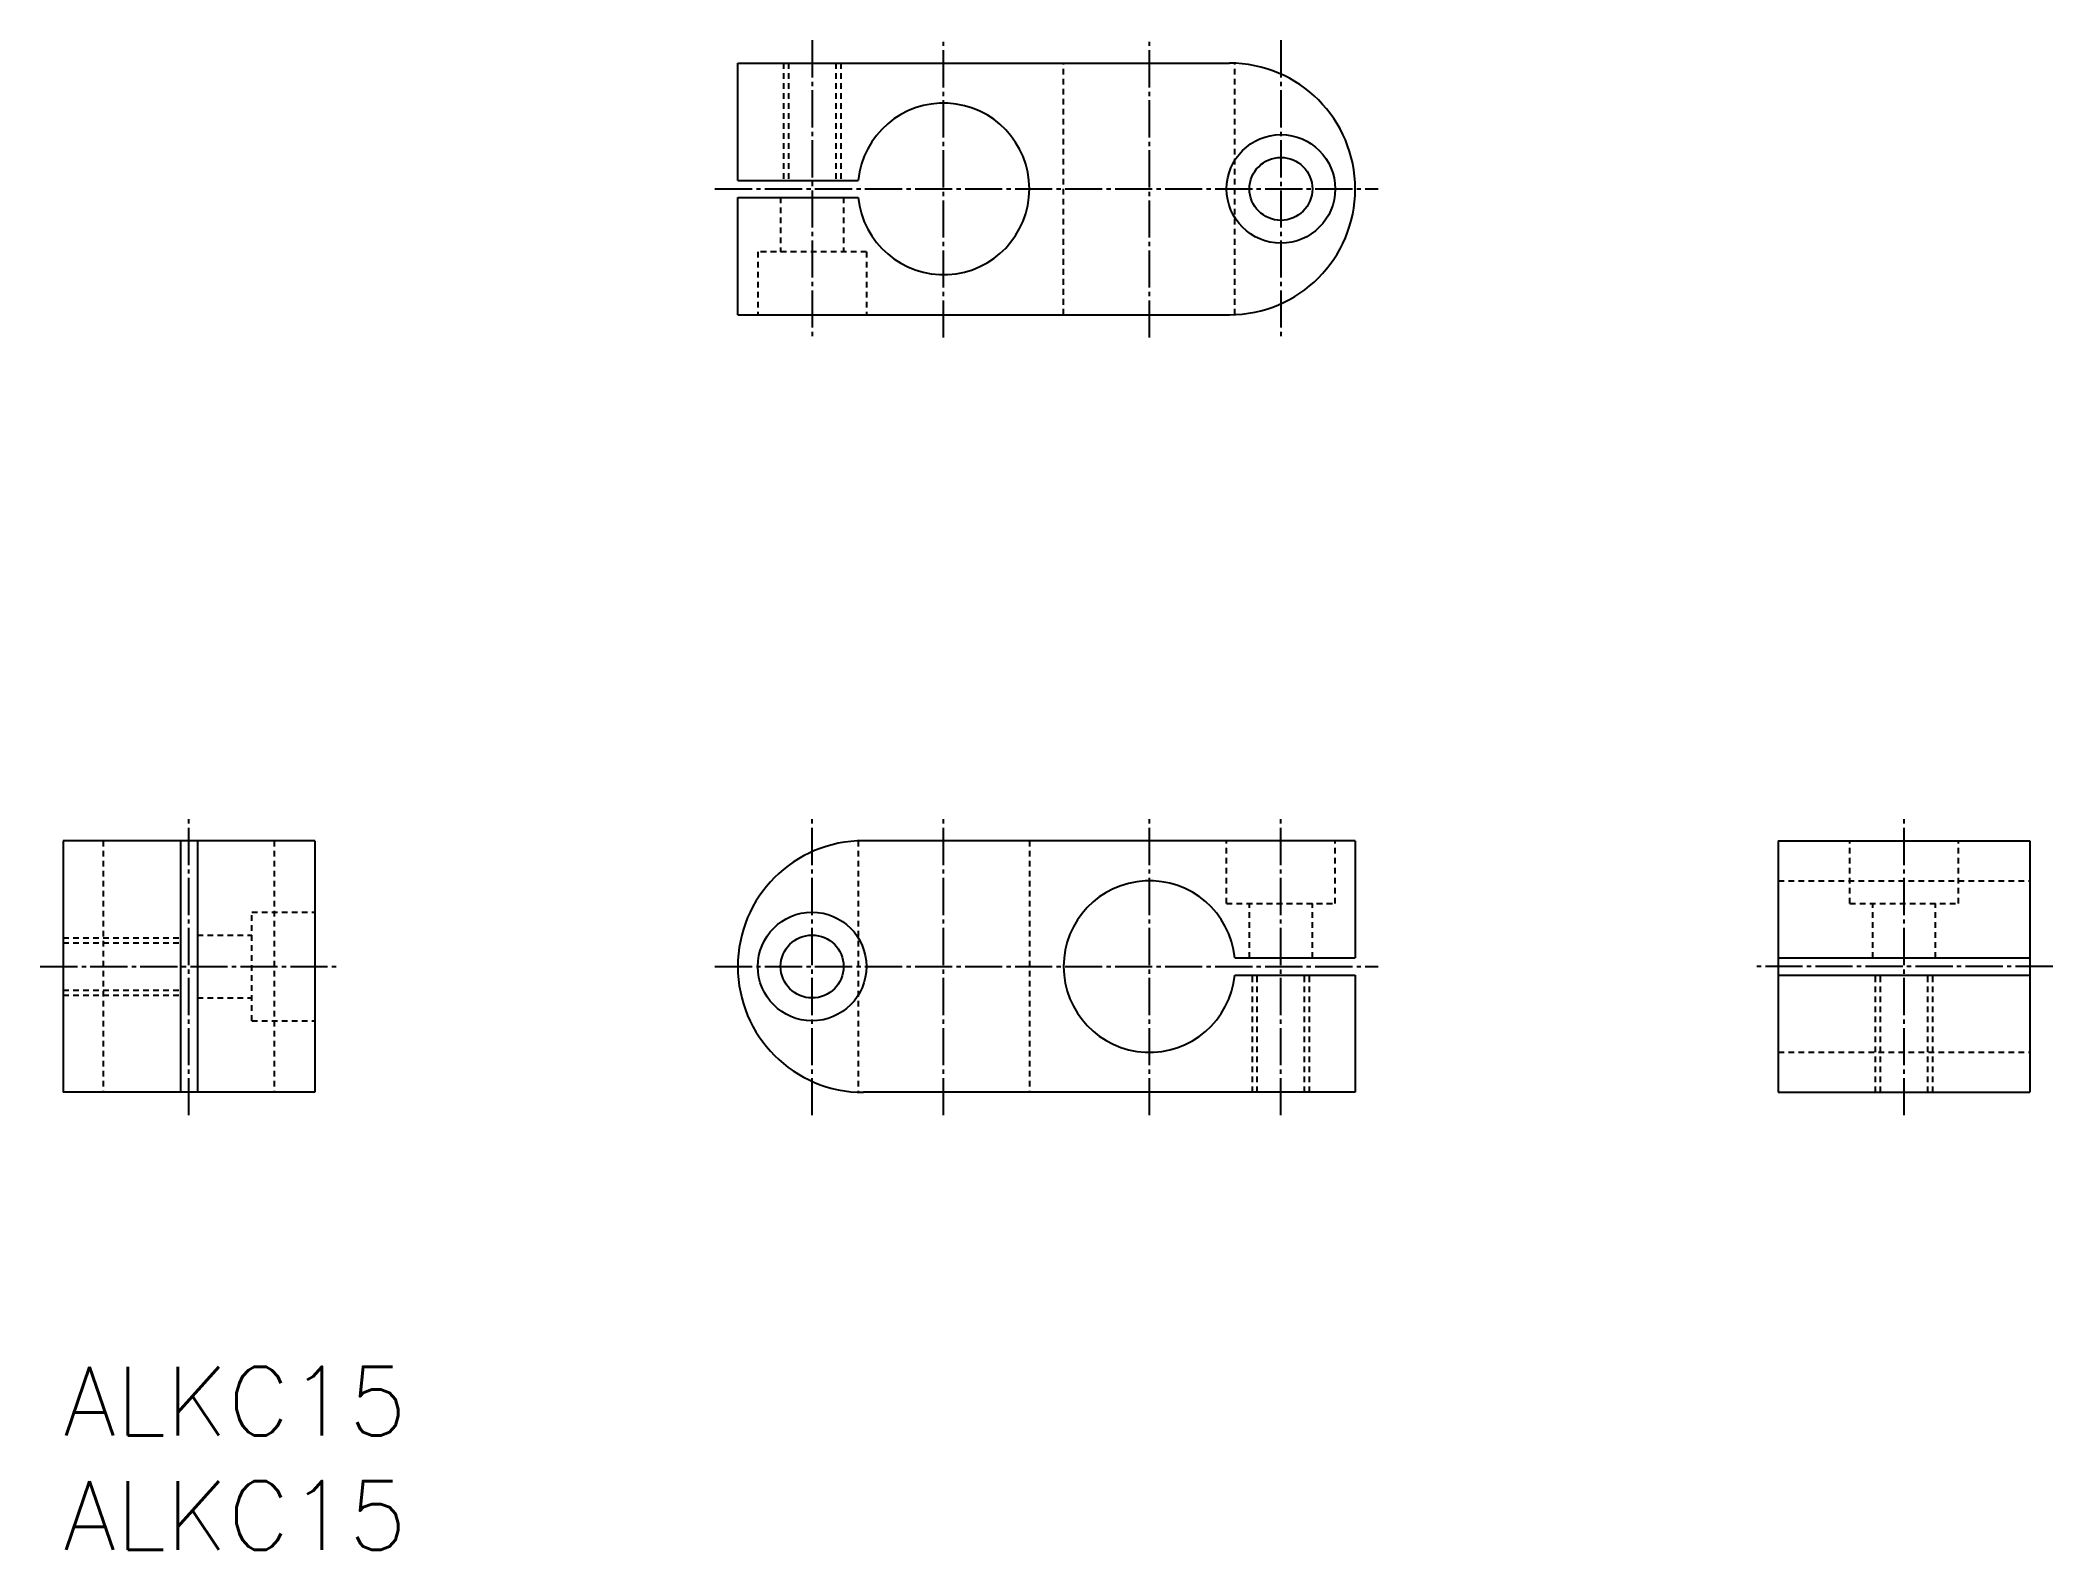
# Model space of a CAD drawing. Extents: x 46 to 222, y -2271 to -2139.
import ezdxf

# ---------------------------------------------------------------- set-up
doc = ezdxf.new("R2010")
doc.units = 0
doc.header["$LTSCALE"] = 0.25
doc.linetypes.add('CENTER', pattern=[17.5, 13, -1.5, 1.5, -1.5])
doc.linetypes.add('DASHED', pattern=[3.5, 2, -1.5])
doc.layers.get('0').update_dxf_attribs({"linetype": 'CONTINUOUS'})
doc.layers.add('CENTER', color=1, linetype='CENTER')
doc.styles.get("Standard").update_dxf_attribs({"font": 'txt', "bigfont": 'BIGFONT'})

msp = doc.modelspace()

# ---------------------------------------------------------------- linework, layer by layer
at = {"color": 7, "linetype": 'CONTINUOUS'}
for p, q in [((107.43, -2151.51), (107.43, -2141.26)), ((107.43, -2141.26), (150.43, -2141.26)), ((107.43, -2151.51), (117.97, -2151.51)), ((107.43, -2153.01), (117.97, -2153.01)), ((107.43, -2163.26), (107.43, -2153.01)), ((107.43, -2163.26), (150.43, -2163.26)), ((70.43, -2209.26), (48.43, -2209.26)), ((48.43, -2209.26), (48.43, -2231.26)), ((58.68, -2209.26), (58.68, -2231.26)), ((60.18, -2209.26), (60.18, -2231.26)), ((70.43, -2209.26), (70.43, -2231.26)), ((161.43, -2209.26), (118.43, -2209.26)), ((161.43, -2209.26), (161.43, -2219.51)), ((198.43, -2209.26), (198.43, -2231.26)), ((198.43, -2209.26), (220.43, -2209.26)), ((220.43, -2209.26), (220.43, -2231.26)), ((150.89, -2219.51), (161.43, -2219.51)), ((150.89, -2221.01), (161.43, -2221.01)), ((161.43, -2221.01), (161.43, -2231.26)), ((198.43, -2219.51), (220.43, -2219.51)), ((198.43, -2221.01), (220.43, -2221.01)), ((70.43, -2231.26), (48.43, -2231.26)), ((161.43, -2231.26), (118.43, -2231.26)), ((198.43, -2231.26), (220.43, -2231.26))]:
    msp.add_line(p, q, dxfattribs=at)
at = {"color": 3, "linetype": 'DASHED'}
for p, q in [((111.43, -2141.26), (111.43, -2151.51)), ((111.86, -2141.26), (111.86, -2151.51)), ((116, -2141.26), (116, -2151.51)), ((116.43, -2141.26), (116.43, -2151.51)), ((135.93, -2163.26), (135.93, -2141.26)), ((150.89, -2163.26), (150.89, -2141.26)), ((111.18, -2153.01), (111.18, -2157.76)), ((116.68, -2153.01), (116.68, -2157.76)), ((109.18, -2157.76), (109.18, -2163.26)), ((118.68, -2157.76), (109.18, -2157.76)), ((118.68, -2157.76), (118.68, -2163.26)), ((51.93, -2209.26), (51.93, -2231.26)), ((66.89, -2209.26), (66.89, -2231.26)), ((117.97, -2209.26), (117.97, -2231.26)), ((132.93, -2209.26), (132.93, -2231.26)), ((150.18, -2214.76), (150.18, -2209.26)), ((159.68, -2214.76), (159.68, -2209.26)), ((204.68, -2214.76), (204.68, -2209.26)), ((214.18, -2214.76), (214.18, -2209.26)), ((198.43, -2212.76), (220.43, -2212.76)), ((64.93, -2215.51), (70.43, -2215.51)), ((64.93, -2225.01), (64.93, -2215.51)), ((150.18, -2214.76), (159.68, -2214.76)), ((152.18, -2219.51), (152.18, -2214.76)), ((157.68, -2219.51), (157.68, -2214.76)), ((204.68, -2214.76), (214.18, -2214.76)), ((206.68, -2219.51), (206.68, -2214.76)), ((212.18, -2219.51), (212.18, -2214.76)), ((60.18, -2217.51), (64.93, -2217.51)), ((48.43, -2217.76), (58.68, -2217.76)), ((48.43, -2218.19), (58.68, -2218.19)), ((152.43, -2231.26), (152.43, -2221.01)), ((152.86, -2231.26), (152.86, -2221.01)), ((157, -2231.26), (157, -2221.01)), ((157.43, -2231.26), (157.43, -2221.01)), ((206.93, -2231.26), (206.93, -2221.01)), ((207.36, -2231.26), (207.36, -2221.01)), ((211.5, -2231.26), (211.5, -2221.01)), ((211.93, -2231.26), (211.93, -2221.01)), ((48.43, -2222.33), (58.68, -2222.33)), ((48.43, -2222.76), (58.68, -2222.76)), ((60.18, -2223.01), (64.93, -2223.01)), ((64.93, -2225.01), (70.43, -2225.01)), ((198.43, -2227.76), (220.43, -2227.76))]:
    msp.add_line(p, q, dxfattribs=at)
at = {"color": 7, "linetype": 'CONTINUOUS'}
for centre, radius in [((154.93, -2152.26), 4.75), ((154.93, -2152.26), 2.75), ((113.93, -2220.26), 4.75), ((113.93, -2220.26), 2.75)]:
    msp.add_circle(centre, radius, dxfattribs=at)
for centre, radius, start, end in [((150.43, -2152.26), 11, 270, 90), ((125.43, -2152.26), 7.5, 185.7392, 174.2608), ((118.43, -2220.26), 11, 90, 270), ((143.43, -2220.26), 7.5, 5.7392, 354.2608)]:
    msp.add_arc(centre, radius, start, end, dxfattribs=at)
at = {"layer": 'CENTER', "color": 1, "linetype": 'CENTER'}
for p, q in [((113.93, -2139.26), (113.93, -2165.26)), ((125.43, -2165.26), (125.43, -2139.26)), ((143.43, -2165.26), (143.43, -2139.26)), ((154.93, -2139.26), (154.93, -2165.26)), ((105.43, -2152.26), (163.43, -2152.26)), ((59.43, -2233.26), (59.43, -2207.26)), ((113.93, -2233.26), (113.93, -2207.26)), ((125.43, -2233.26), (125.43, -2207.26)), ((143.43, -2233.26), (143.43, -2207.26)), ((154.93, -2233.26), (154.93, -2207.26)), ((209.43, -2233.26), (209.43, -2207.26)), ((46.43, -2220.26), (72.43, -2220.26)), ((105.43, -2220.26), (163.43, -2220.26)), ((222.43, -2220.26), (196.43, -2220.26))]:
    msp.add_line(p, q, dxfattribs=at)

# ---------------------------------------------------------------- texts
at = {"color": 7, "linetype": 'CONTINUOUS'}
for p in [(48.43, -2261.26), (48.43, -2271.26)]:
    msp.add_text('ALKC15', height=6, dxfattribs=at).set_placement(p)

doc.saveas('drawing.dxf')
